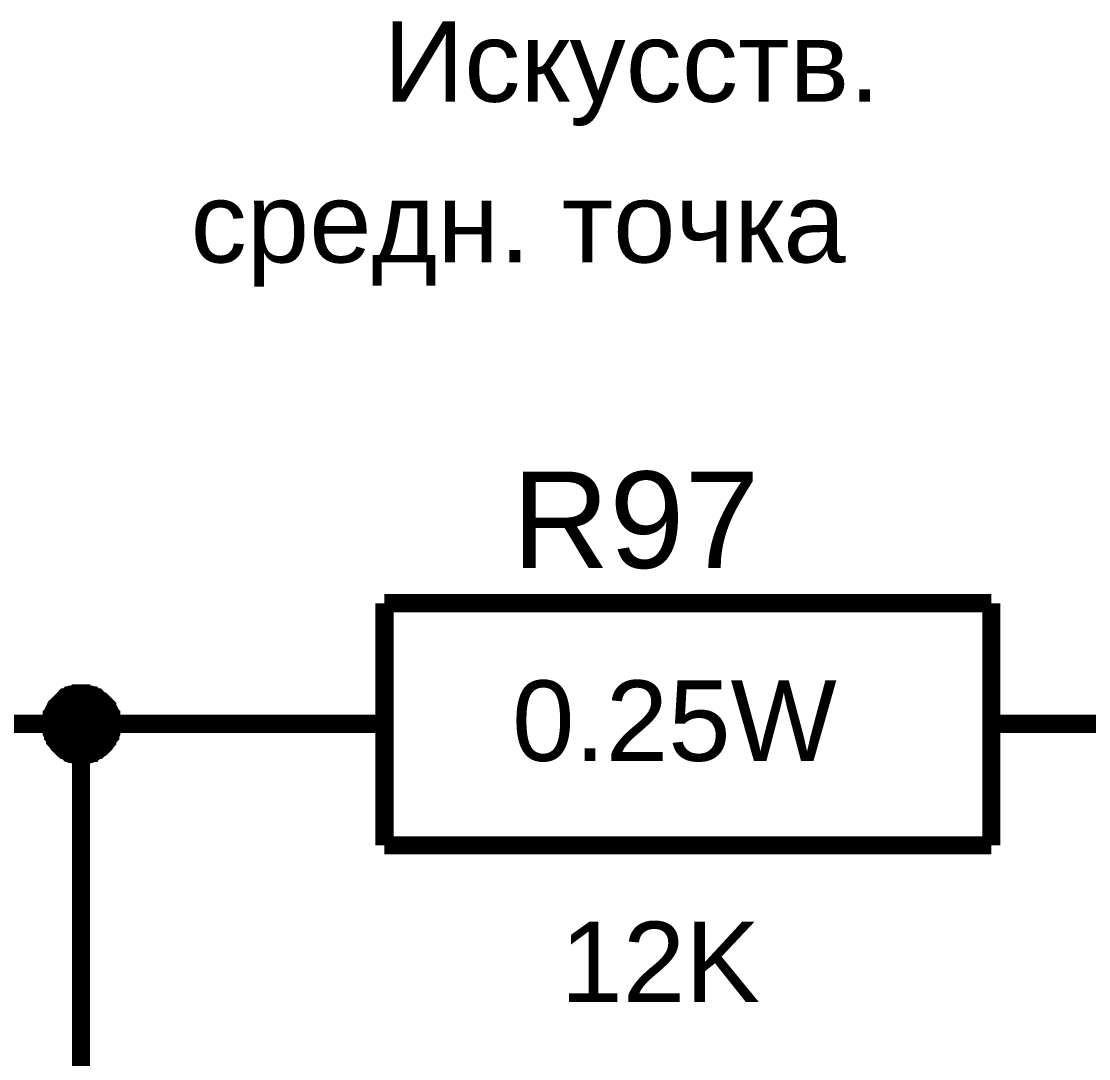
# Model space of a CAD drawing. Header units: millimetres. Extents: x -2024 to 917, y -725 to 13.
# Drawn here: x 348.65 to 366.23, y -271.8 to -254.71 of the extents above; entities that cross this region are included whole.
import ezdxf

# ---------------------------------------------------------------- set-up
doc = ezdxf.new("R2010")
doc.units = ezdxf.units.MM
doc.layers.add('Sheet', color=255, linetype='Continuous')
doc.styles.get("Standard").update_dxf_attribs({"font": 'arial.ttf'})

msp = doc.modelspace()

# ---------------------------------------------------------------- linework, layer by layer
at = {"layer": 'Sheet'}
for points, const_width in [([(354.63, -264.295), (354.63, -268.285)], 0.3), ([(354.63, -264.295), (364.627, -264.295)], 0.3), ([(364.627, -264.295), (364.627, -268.285)], 0.3), ([(349.136, -266.282), (349.136, -266.265), (349.136, -266.232), (349.136, -266.216), (349.152, -266.182), (349.152, -266.166), (349.152, -266.133), (349.169, -266.116), (349.169, -266.1), (349.185, -266.066), (349.202, -266.05), (349.202, -266.033), (349.218, -266), (349.235, -265.984), (349.251, -265.967), (349.268, -265.951), (349.284, -265.934), (349.301, -265.917), (349.318, -265.901), (349.334, -265.884), (349.351, -265.868), (349.367, -265.851), (349.4, -265.851), (349.417, -265.835), (349.433, -265.818), (349.467, -265.818), (349.483, -265.802), (349.5, -265.802), (349.533, -265.802), (349.549, -265.785), (349.582, -265.785), (349.599, -265.785), (349.632, -265.785)], 0.3), ([(349.136, -266.282), (349.136, -266.265), (349.136, -266.232), (349.136, -266.216), (349.152, -266.182), (349.152, -266.166), (349.152, -266.133), (349.169, -266.116), (349.169, -266.1), (349.185, -266.066), (349.202, -266.05), (349.202, -266.033), (349.218, -266), (349.235, -265.984), (349.251, -265.967), (349.268, -265.951), (349.284, -265.934), (349.301, -265.917), (349.318, -265.901), (349.334, -265.884), (349.351, -265.868), (349.367, -265.851), (349.4, -265.851), (349.417, -265.835), (349.433, -265.818), (349.467, -265.818), (349.483, -265.802), (349.5, -265.802), (349.533, -265.802), (349.549, -265.785), (349.582, -265.785), (349.599, -265.785), (349.632, -265.785)], 0.3), ([(349.136, -266.282), (349.136, -266.265), (349.136, -266.232), (349.136, -266.216), (349.152, -266.182), (349.152, -266.166), (349.152, -266.133), (349.169, -266.116), (349.169, -266.1), (349.185, -266.066), (349.202, -266.05), (349.202, -266.033), (349.218, -266), (349.235, -265.984), (349.251, -265.967), (349.268, -265.951), (349.284, -265.934), (349.301, -265.917), (349.318, -265.901), (349.334, -265.884), (349.351, -265.868), (349.367, -265.851), (349.4, -265.851), (349.417, -265.835), (349.433, -265.818), (349.467, -265.818), (349.483, -265.802), (349.5, -265.802), (349.533, -265.802), (349.549, -265.785), (349.582, -265.785), (349.599, -265.785), (349.632, -265.785)], 0.3), ([(349.136, -266.282), (349.136, -266.265), (349.136, -266.232), (349.136, -266.216), (349.152, -266.182), (349.152, -266.166), (349.152, -266.133), (349.169, -266.116), (349.169, -266.1), (349.185, -266.066), (349.202, -266.05), (349.202, -266.033), (349.218, -266), (349.235, -265.984), (349.251, -265.967), (349.268, -265.951), (349.284, -265.934), (349.301, -265.917), (349.318, -265.901), (349.334, -265.884), (349.351, -265.868), (349.367, -265.851), (349.4, -265.851), (349.417, -265.835), (349.433, -265.818), (349.467, -265.818), (349.483, -265.802), (349.5, -265.802), (349.533, -265.802), (349.549, -265.785), (349.582, -265.785), (349.599, -265.785), (349.632, -265.785)], 0.3), ([(349.632, -265.785), (349.632, -265.785)], 0.3), ([(349.632, -265.785), (349.665, -265.785), (349.682, -265.785), (349.715, -265.785), (349.731, -265.802), (349.764, -265.802), (349.781, -265.802), (349.814, -265.818), (349.831, -265.818), (349.847, -265.835), (349.88, -265.851), (349.897, -265.851), (349.913, -265.868), (349.93, -265.884), (349.963, -265.901), (349.98, -265.917), (349.996, -265.934), (350.013, -265.951), (350.029, -265.967), (350.046, -265.984), (350.062, -266), (350.062, -266.033), (350.079, -266.05), (350.095, -266.066), (350.112, -266.1), (350.112, -266.116), (350.129, -266.133), (350.129, -266.166), (350.129, -266.182), (350.145, -266.216), (350.145, -266.232), (350.145, -266.265), (350.145, -266.282)], 0.3), ([(349.632, -265.785), (349.632, -265.785)], 0.3), ([(349.632, -265.785), (349.665, -265.785), (349.682, -265.785), (349.715, -265.785), (349.731, -265.802), (349.764, -265.802), (349.781, -265.802), (349.814, -265.818), (349.831, -265.818), (349.847, -265.835), (349.88, -265.851), (349.897, -265.851), (349.913, -265.868), (349.93, -265.884), (349.963, -265.901), (349.98, -265.917), (349.996, -265.934), (350.013, -265.951), (350.029, -265.967), (350.046, -265.984), (350.062, -266), (350.062, -266.033), (350.079, -266.05), (350.095, -266.066), (350.112, -266.1), (350.112, -266.116), (350.129, -266.133), (350.129, -266.166), (350.129, -266.182), (350.145, -266.216), (350.145, -266.232), (350.145, -266.265), (350.145, -266.282)], 0.3), ([(349.632, -265.785), (349.632, -265.785)], 0.3), ([(349.632, -265.785), (349.665, -265.785), (349.682, -265.785), (349.715, -265.785), (349.731, -265.802), (349.764, -265.802), (349.781, -265.802), (349.814, -265.818), (349.831, -265.818), (349.847, -265.835), (349.88, -265.851), (349.897, -265.851), (349.913, -265.868), (349.93, -265.884), (349.963, -265.901), (349.98, -265.917), (349.996, -265.934), (350.013, -265.951), (350.029, -265.967), (350.046, -265.984), (350.062, -266), (350.062, -266.033), (350.079, -266.05), (350.095, -266.066), (350.112, -266.1), (350.112, -266.116), (350.129, -266.133), (350.129, -266.166), (350.129, -266.182), (350.145, -266.216), (350.145, -266.232), (350.145, -266.265), (350.145, -266.282)], 0.3), ([(349.632, -265.785), (349.632, -265.785)], 0.3), ([(349.632, -265.785), (349.665, -265.785), (349.682, -265.785), (349.715, -265.785), (349.731, -265.802), (349.764, -265.802), (349.781, -265.802), (349.814, -265.818), (349.831, -265.818), (349.847, -265.835), (349.88, -265.851), (349.897, -265.851), (349.913, -265.868), (349.93, -265.884), (349.963, -265.901), (349.98, -265.917), (349.996, -265.934), (350.013, -265.951), (350.029, -265.967), (350.046, -265.984), (350.062, -266), (350.062, -266.033), (350.079, -266.05), (350.095, -266.066), (350.112, -266.1), (350.112, -266.116), (350.129, -266.133), (350.129, -266.166), (350.129, -266.182), (350.145, -266.216), (350.145, -266.232), (350.145, -266.265), (350.145, -266.282)], 0.3), ([(349.136, -266.282), (349.136, -266.265), (349.136, -266.232), (349.136, -266.216), (349.152, -266.182), (349.152, -266.166), (349.152, -266.133), (349.169, -266.116), (349.169, -266.1), (349.185, -266.066), (349.202, -266.05), (349.202, -266.033), (349.218, -266), (349.235, -265.984), (349.251, -265.967), (349.268, -265.951), (349.284, -265.934), (349.301, -265.917), (349.318, -265.901), (349.334, -265.884), (349.351, -265.868), (349.367, -265.851), (349.4, -265.851), (349.417, -265.835), (349.433, -265.818), (349.467, -265.818), (349.483, -265.802), (349.5, -265.802), (349.533, -265.802), (349.549, -265.785), (349.582, -265.785), (349.599, -265.785), (349.632, -265.785)], 0.0991), ([(349.136, -266.282), (349.136, -266.265), (349.136, -266.232), (349.136, -266.216), (349.152, -266.182), (349.152, -266.166), (349.152, -266.133), (349.169, -266.116), (349.169, -266.1), (349.185, -266.066), (349.202, -266.05), (349.202, -266.033), (349.218, -266), (349.235, -265.984), (349.251, -265.967), (349.268, -265.951), (349.284, -265.934), (349.301, -265.917), (349.318, -265.901), (349.334, -265.884), (349.351, -265.868), (349.367, -265.851), (349.4, -265.851), (349.417, -265.835), (349.433, -265.818), (349.467, -265.818), (349.483, -265.802), (349.5, -265.802), (349.533, -265.802), (349.549, -265.785), (349.582, -265.785), (349.599, -265.785), (349.632, -265.785)], 0.0991), ([(349.136, -266.282), (349.136, -266.265), (349.136, -266.232), (349.136, -266.216), (349.152, -266.182), (349.152, -266.166), (349.152, -266.133), (349.169, -266.116), (349.169, -266.1), (349.185, -266.066), (349.202, -266.05), (349.202, -266.033), (349.218, -266), (349.235, -265.984), (349.251, -265.967), (349.268, -265.951), (349.284, -265.934), (349.301, -265.917), (349.318, -265.901), (349.334, -265.884), (349.351, -265.868), (349.367, -265.851), (349.4, -265.851), (349.417, -265.835), (349.433, -265.818), (349.467, -265.818), (349.483, -265.802), (349.5, -265.802), (349.533, -265.802), (349.549, -265.785), (349.582, -265.785), (349.599, -265.785), (349.632, -265.785)], 0.0991), ([(349.136, -266.282), (349.136, -266.265), (349.136, -266.232), (349.136, -266.216), (349.152, -266.182), (349.152, -266.166), (349.152, -266.133), (349.169, -266.116), (349.169, -266.1), (349.185, -266.066), (349.202, -266.05), (349.202, -266.033), (349.218, -266), (349.235, -265.984), (349.251, -265.967), (349.268, -265.951), (349.284, -265.934), (349.301, -265.917), (349.318, -265.901), (349.334, -265.884), (349.351, -265.868), (349.367, -265.851), (349.4, -265.851), (349.417, -265.835), (349.433, -265.818), (349.467, -265.818), (349.483, -265.802), (349.5, -265.802), (349.533, -265.802), (349.549, -265.785), (349.582, -265.785), (349.599, -265.785), (349.632, -265.785)], 0.0991), ([(349.632, -265.785), (349.632, -265.785)], 0.0991), ([(349.632, -265.785), (349.665, -265.785), (349.682, -265.785), (349.715, -265.785), (349.731, -265.802), (349.764, -265.802), (349.781, -265.802), (349.814, -265.818), (349.831, -265.818), (349.847, -265.835), (349.88, -265.851), (349.897, -265.851), (349.913, -265.868), (349.93, -265.884), (349.963, -265.901), (349.98, -265.917), (349.996, -265.934), (350.013, -265.951), (350.029, -265.967), (350.046, -265.984), (350.062, -266), (350.062, -266.033), (350.079, -266.05), (350.095, -266.066), (350.112, -266.1), (350.112, -266.116), (350.129, -266.133), (350.129, -266.166), (350.129, -266.182), (350.145, -266.216), (350.145, -266.232), (350.145, -266.265), (350.145, -266.282)], 0.0991), ([(349.632, -265.785), (349.632, -265.785)], 0.0991), ([(349.632, -265.785), (349.665, -265.785), (349.682, -265.785), (349.715, -265.785), (349.731, -265.802), (349.764, -265.802), (349.781, -265.802), (349.814, -265.818), (349.831, -265.818), (349.847, -265.835), (349.88, -265.851), (349.897, -265.851), (349.913, -265.868), (349.93, -265.884), (349.963, -265.901), (349.98, -265.917), (349.996, -265.934), (350.013, -265.951), (350.029, -265.967), (350.046, -265.984), (350.062, -266), (350.062, -266.033), (350.079, -266.05), (350.095, -266.066), (350.112, -266.1), (350.112, -266.116), (350.129, -266.133), (350.129, -266.166), (350.129, -266.182), (350.145, -266.216), (350.145, -266.232), (350.145, -266.265), (350.145, -266.282)], 0.0991), ([(349.632, -265.785), (349.632, -265.785)], 0.0991), ([(349.632, -265.785), (349.665, -265.785), (349.682, -265.785), (349.715, -265.785), (349.731, -265.802), (349.764, -265.802), (349.781, -265.802), (349.814, -265.818), (349.831, -265.818), (349.847, -265.835), (349.88, -265.851), (349.897, -265.851), (349.913, -265.868), (349.93, -265.884), (349.963, -265.901), (349.98, -265.917), (349.996, -265.934), (350.013, -265.951), (350.029, -265.967), (350.046, -265.984), (350.062, -266), (350.062, -266.033), (350.079, -266.05), (350.095, -266.066), (350.112, -266.1), (350.112, -266.116), (350.129, -266.133), (350.129, -266.166), (350.129, -266.182), (350.145, -266.216), (350.145, -266.232), (350.145, -266.265), (350.145, -266.282)], 0.0991), ([(349.632, -265.785), (349.632, -265.785)], 0.0991), ([(349.632, -265.785), (349.665, -265.785), (349.682, -265.785), (349.715, -265.785), (349.731, -265.802), (349.764, -265.802), (349.781, -265.802), (349.814, -265.818), (349.831, -265.818), (349.847, -265.835), (349.88, -265.851), (349.897, -265.851), (349.913, -265.868), (349.93, -265.884), (349.963, -265.901), (349.98, -265.917), (349.996, -265.934), (350.013, -265.951), (350.029, -265.967), (350.046, -265.984), (350.062, -266), (350.062, -266.033), (350.079, -266.05), (350.095, -266.066), (350.112, -266.1), (350.112, -266.116), (350.129, -266.133), (350.129, -266.166), (350.129, -266.182), (350.145, -266.216), (350.145, -266.232), (350.145, -266.265), (350.145, -266.282)], 0.0991), ([(334.637, -266.282), (349.632, -266.282), (349.632, -275.041)], 0.3), ([(349.632, -266.795), (349.599, -266.795), (349.582, -266.795), (349.549, -266.795), (349.533, -266.779), (349.5, -266.779), (349.483, -266.779), (349.467, -266.762), (349.433, -266.762), (349.417, -266.745), (349.4, -266.729), (349.367, -266.712), (349.351, -266.712), (349.334, -266.696), (349.318, -266.679), (349.301, -266.663), (349.284, -266.646), (349.268, -266.629), (349.251, -266.613), (349.235, -266.58), (349.218, -266.563), (349.202, -266.547), (349.202, -266.53), (349.185, -266.497), (349.169, -266.48), (349.169, -266.464), (349.152, -266.431), (349.152, -266.414), (349.152, -266.381), (349.136, -266.365), (349.136, -266.331), (349.136, -266.315), (349.136, -266.282)], 0.3), ([(349.136, -266.282), (349.136, -266.282)], 0.3), ([(349.632, -266.795), (349.599, -266.795), (349.582, -266.795), (349.549, -266.795), (349.533, -266.779), (349.5, -266.779), (349.483, -266.779), (349.467, -266.762), (349.433, -266.762), (349.417, -266.745), (349.4, -266.729), (349.367, -266.712), (349.351, -266.712), (349.334, -266.696), (349.318, -266.679), (349.301, -266.663), (349.284, -266.646), (349.268, -266.629), (349.251, -266.613), (349.235, -266.58), (349.218, -266.563), (349.202, -266.547), (349.202, -266.53), (349.185, -266.497), (349.169, -266.48), (349.169, -266.464), (349.152, -266.431), (349.152, -266.414), (349.152, -266.381), (349.136, -266.365), (349.136, -266.331), (349.136, -266.315), (349.136, -266.282)], 0.3), ([(349.136, -266.282), (349.136, -266.282)], 0.3), ([(349.632, -266.795), (349.599, -266.795), (349.582, -266.795), (349.549, -266.795), (349.533, -266.779), (349.5, -266.779), (349.483, -266.779), (349.467, -266.762), (349.433, -266.762), (349.417, -266.745), (349.4, -266.729), (349.367, -266.712), (349.351, -266.712), (349.334, -266.696), (349.318, -266.679), (349.301, -266.663), (349.284, -266.646), (349.268, -266.629), (349.251, -266.613), (349.235, -266.58), (349.218, -266.563), (349.202, -266.547), (349.202, -266.53), (349.185, -266.497), (349.169, -266.48), (349.169, -266.464), (349.152, -266.431), (349.152, -266.414), (349.152, -266.381), (349.136, -266.365), (349.136, -266.331), (349.136, -266.315), (349.136, -266.282)], 0.3), ([(349.136, -266.282), (349.136, -266.282)], 0.3), ([(349.632, -266.795), (349.599, -266.795), (349.582, -266.795), (349.549, -266.795), (349.533, -266.779), (349.5, -266.779), (349.483, -266.779), (349.467, -266.762), (349.433, -266.762), (349.417, -266.745), (349.4, -266.729), (349.367, -266.712), (349.351, -266.712), (349.334, -266.696), (349.318, -266.679), (349.301, -266.663), (349.284, -266.646), (349.268, -266.629), (349.251, -266.613), (349.235, -266.58), (349.218, -266.563), (349.202, -266.547), (349.202, -266.53), (349.185, -266.497), (349.169, -266.48), (349.169, -266.464), (349.152, -266.431), (349.152, -266.414), (349.152, -266.381), (349.136, -266.365), (349.136, -266.331), (349.136, -266.315), (349.136, -266.282)], 0.3), ([(349.136, -266.282), (349.136, -266.282)], 0.3), ([(350.145, -266.282), (350.145, -266.315), (350.145, -266.331), (350.145, -266.365), (350.129, -266.381), (350.129, -266.414), (350.129, -266.431), (350.112, -266.464), (350.112, -266.48), (350.095, -266.497), (350.079, -266.53), (350.062, -266.547), (350.062, -266.563), (350.046, -266.58), (350.029, -266.613), (350.013, -266.629), (349.996, -266.646), (349.98, -266.663), (349.963, -266.679), (349.93, -266.696), (349.913, -266.712), (349.897, -266.712), (349.88, -266.729), (349.847, -266.745), (349.831, -266.762), (349.814, -266.762), (349.781, -266.779), (349.764, -266.779), (349.731, -266.779), (349.715, -266.795), (349.682, -266.795), (349.665, -266.795), (349.632, -266.795)], 0.3), ([(349.632, -266.282), (352.131, -266.282)], 0.3), ([(350.145, -266.282), (350.145, -266.315), (350.145, -266.331), (350.145, -266.365), (350.129, -266.381), (350.129, -266.414), (350.129, -266.431), (350.112, -266.464), (350.112, -266.48), (350.095, -266.497), (350.079, -266.53), (350.062, -266.547), (350.062, -266.563), (350.046, -266.58), (350.029, -266.613), (350.013, -266.629), (349.996, -266.646), (349.98, -266.663), (349.963, -266.679), (349.93, -266.696), (349.913, -266.712), (349.897, -266.712), (349.88, -266.729), (349.847, -266.745), (349.831, -266.762), (349.814, -266.762), (349.781, -266.779), (349.764, -266.779), (349.731, -266.779), (349.715, -266.795), (349.682, -266.795), (349.665, -266.795), (349.632, -266.795)], 0.3), ([(350.145, -266.282), (350.145, -266.315), (350.145, -266.331), (350.145, -266.365), (350.129, -266.381), (350.129, -266.414), (350.129, -266.431), (350.112, -266.464), (350.112, -266.48), (350.095, -266.497), (350.079, -266.53), (350.062, -266.547), (350.062, -266.563), (350.046, -266.58), (350.029, -266.613), (350.013, -266.629), (349.996, -266.646), (349.98, -266.663), (349.963, -266.679), (349.93, -266.696), (349.913, -266.712), (349.897, -266.712), (349.88, -266.729), (349.847, -266.745), (349.831, -266.762), (349.814, -266.762), (349.781, -266.779), (349.764, -266.779), (349.731, -266.779), (349.715, -266.795), (349.682, -266.795), (349.665, -266.795), (349.632, -266.795)], 0.3), ([(350.145, -266.282), (350.145, -266.315), (350.145, -266.331), (350.145, -266.365), (350.129, -266.381), (350.129, -266.414), (350.129, -266.431), (350.112, -266.464), (350.112, -266.48), (350.095, -266.497), (350.079, -266.53), (350.062, -266.547), (350.062, -266.563), (350.046, -266.58), (350.029, -266.613), (350.013, -266.629), (349.996, -266.646), (349.98, -266.663), (349.963, -266.679), (349.93, -266.696), (349.913, -266.712), (349.897, -266.712), (349.88, -266.729), (349.847, -266.745), (349.831, -266.762), (349.814, -266.762), (349.781, -266.779), (349.764, -266.779), (349.731, -266.779), (349.715, -266.795), (349.682, -266.795), (349.665, -266.795), (349.632, -266.795)], 0.3), ([(350.145, -266.282), (350.145, -266.282), (350.145, -266.282), (350.145, -266.282), (350.145, -266.282), (350.145, -266.282), (350.145, -266.282), (350.145, -266.282), (350.145, -266.282), (350.145, -266.282), (350.145, -266.282), (350.145, -266.282), (350.145, -266.282), (350.145, -266.282), (350.145, -266.282), (350.145, -266.282), (350.145, -266.282), (350.145, -266.282), (350.145, -266.282), (350.145, -266.282), (350.145, -266.282), (350.145, -266.282), (350.145, -266.282), (350.145, -266.282), (350.145, -266.282), (350.145, -266.282), (350.145, -266.282), (350.145, -266.282), (350.145, -266.282), (350.145, -266.282), (350.145, -266.282), (350.145, -266.282), (350.145, -266.282)], 0.3), ([(350.145, -266.282), (350.145, -266.282)], 0.3), ([(350.145, -266.282), (350.145, -266.282), (350.145, -266.282), (350.145, -266.282), (350.145, -266.282), (350.145, -266.282), (350.145, -266.282), (350.145, -266.282), (350.145, -266.282), (350.145, -266.282), (350.145, -266.282), (350.145, -266.282), (350.145, -266.282), (350.145, -266.282), (350.145, -266.282), (350.145, -266.282), (350.145, -266.282), (350.145, -266.282), (350.145, -266.282), (350.145, -266.282), (350.145, -266.282), (350.145, -266.282), (350.145, -266.282), (350.145, -266.282), (350.145, -266.282), (350.145, -266.282), (350.145, -266.282), (350.145, -266.282), (350.145, -266.282), (350.145, -266.282), (350.145, -266.282), (350.145, -266.282), (350.145, -266.282)], 0.3), ([(350.145, -266.282), (350.145, -266.282)], 0.3), ([(350.145, -266.282), (350.145, -266.282), (350.145, -266.282), (350.145, -266.282), (350.145, -266.282), (350.145, -266.282), (350.145, -266.282), (350.145, -266.282), (350.145, -266.282), (350.145, -266.282), (350.145, -266.282), (350.145, -266.282), (350.145, -266.282), (350.145, -266.282), (350.145, -266.282), (350.145, -266.282), (350.145, -266.282), (350.145, -266.282), (350.145, -266.282), (350.145, -266.282), (350.145, -266.282), (350.145, -266.282), (350.145, -266.282), (350.145, -266.282), (350.145, -266.282), (350.145, -266.282), (350.145, -266.282), (350.145, -266.282), (350.145, -266.282), (350.145, -266.282), (350.145, -266.282), (350.145, -266.282), (350.145, -266.282)], 0.3), ([(350.145, -266.282), (350.145, -266.282)], 0.3), ([(350.145, -266.282), (350.145, -266.282), (350.145, -266.282), (350.145, -266.282), (350.145, -266.282), (350.145, -266.282), (350.145, -266.282), (350.145, -266.282), (350.145, -266.282), (350.145, -266.282), (350.145, -266.282), (350.145, -266.282), (350.145, -266.282), (350.145, -266.282), (350.145, -266.282), (350.145, -266.282), (350.145, -266.282), (350.145, -266.282), (350.145, -266.282), (350.145, -266.282), (350.145, -266.282), (350.145, -266.282), (350.145, -266.282), (350.145, -266.282), (350.145, -266.282), (350.145, -266.282), (350.145, -266.282), (350.145, -266.282), (350.145, -266.282), (350.145, -266.282), (350.145, -266.282), (350.145, -266.282), (350.145, -266.282)], 0.3), ([(350.145, -266.282), (350.145, -266.282)], 0.3), ([(354.63, -266.282), (352.131, -266.282)], 0.3), ([(364.627, -266.282), (367.127, -266.282)], 0.3), ([(349.632, -266.795), (349.599, -266.795), (349.582, -266.795), (349.549, -266.795), (349.533, -266.779), (349.5, -266.779), (349.483, -266.779), (349.467, -266.762), (349.433, -266.762), (349.417, -266.745), (349.4, -266.729), (349.367, -266.712), (349.351, -266.712), (349.334, -266.696), (349.318, -266.679), (349.301, -266.663), (349.284, -266.646), (349.268, -266.629), (349.251, -266.613), (349.235, -266.58), (349.218, -266.563), (349.202, -266.547), (349.202, -266.53), (349.185, -266.497), (349.169, -266.48), (349.169, -266.464), (349.152, -266.431), (349.152, -266.414), (349.152, -266.381), (349.136, -266.365), (349.136, -266.331), (349.136, -266.315), (349.136, -266.282)], 0.0991), ([(349.136, -266.282), (349.136, -266.282)], 0.0991), ([(349.632, -266.795), (349.599, -266.795), (349.582, -266.795), (349.549, -266.795), (349.533, -266.779), (349.5, -266.779), (349.483, -266.779), (349.467, -266.762), (349.433, -266.762), (349.417, -266.745), (349.4, -266.729), (349.367, -266.712), (349.351, -266.712), (349.334, -266.696), (349.318, -266.679), (349.301, -266.663), (349.284, -266.646), (349.268, -266.629), (349.251, -266.613), (349.235, -266.58), (349.218, -266.563), (349.202, -266.547), (349.202, -266.53), (349.185, -266.497), (349.169, -266.48), (349.169, -266.464), (349.152, -266.431), (349.152, -266.414), (349.152, -266.381), (349.136, -266.365), (349.136, -266.331), (349.136, -266.315), (349.136, -266.282)], 0.0991), ([(349.136, -266.282), (349.136, -266.282)], 0.0991), ([(349.632, -266.795), (349.599, -266.795), (349.582, -266.795), (349.549, -266.795), (349.533, -266.779), (349.5, -266.779), (349.483, -266.779), (349.467, -266.762), (349.433, -266.762), (349.417, -266.745), (349.4, -266.729), (349.367, -266.712), (349.351, -266.712), (349.334, -266.696), (349.318, -266.679), (349.301, -266.663), (349.284, -266.646), (349.268, -266.629), (349.251, -266.613), (349.235, -266.58), (349.218, -266.563), (349.202, -266.547), (349.202, -266.53), (349.185, -266.497), (349.169, -266.48), (349.169, -266.464), (349.152, -266.431), (349.152, -266.414), (349.152, -266.381), (349.136, -266.365), (349.136, -266.331), (349.136, -266.315), (349.136, -266.282)], 0.0991), ([(349.136, -266.282), (349.136, -266.282)], 0.0991), ([(349.632, -266.795), (349.599, -266.795), (349.582, -266.795), (349.549, -266.795), (349.533, -266.779), (349.5, -266.779), (349.483, -266.779), (349.467, -266.762), (349.433, -266.762), (349.417, -266.745), (349.4, -266.729), (349.367, -266.712), (349.351, -266.712), (349.334, -266.696), (349.318, -266.679), (349.301, -266.663), (349.284, -266.646), (349.268, -266.629), (349.251, -266.613), (349.235, -266.58), (349.218, -266.563), (349.202, -266.547), (349.202, -266.53), (349.185, -266.497), (349.169, -266.48), (349.169, -266.464), (349.152, -266.431), (349.152, -266.414), (349.152, -266.381), (349.136, -266.365), (349.136, -266.331), (349.136, -266.315), (349.136, -266.282)], 0.0991), ([(349.136, -266.282), (349.136, -266.282)], 0.0991), ([(350.145, -266.282), (350.145, -266.315), (350.145, -266.331), (350.145, -266.365), (350.129, -266.381), (350.129, -266.414), (350.129, -266.431), (350.112, -266.464), (350.112, -266.48), (350.095, -266.497), (350.079, -266.53), (350.062, -266.547), (350.062, -266.563), (350.046, -266.58), (350.029, -266.613), (350.013, -266.629), (349.996, -266.646), (349.98, -266.663), (349.963, -266.679), (349.93, -266.696), (349.913, -266.712), (349.897, -266.712), (349.88, -266.729), (349.847, -266.745), (349.831, -266.762), (349.814, -266.762), (349.781, -266.779), (349.764, -266.779), (349.731, -266.779), (349.715, -266.795), (349.682, -266.795), (349.665, -266.795), (349.632, -266.795)], 0.0991), ([(350.145, -266.282), (350.145, -266.315), (350.145, -266.331), (350.145, -266.365), (350.129, -266.381), (350.129, -266.414), (350.129, -266.431), (350.112, -266.464), (350.112, -266.48), (350.095, -266.497), (350.079, -266.53), (350.062, -266.547), (350.062, -266.563), (350.046, -266.58), (350.029, -266.613), (350.013, -266.629), (349.996, -266.646), (349.98, -266.663), (349.963, -266.679), (349.93, -266.696), (349.913, -266.712), (349.897, -266.712), (349.88, -266.729), (349.847, -266.745), (349.831, -266.762), (349.814, -266.762), (349.781, -266.779), (349.764, -266.779), (349.731, -266.779), (349.715, -266.795), (349.682, -266.795), (349.665, -266.795), (349.632, -266.795)], 0.0991), ([(350.145, -266.282), (350.145, -266.315), (350.145, -266.331), (350.145, -266.365), (350.129, -266.381), (350.129, -266.414), (350.129, -266.431), (350.112, -266.464), (350.112, -266.48), (350.095, -266.497), (350.079, -266.53), (350.062, -266.547), (350.062, -266.563), (350.046, -266.58), (350.029, -266.613), (350.013, -266.629), (349.996, -266.646), (349.98, -266.663), (349.963, -266.679), (349.93, -266.696), (349.913, -266.712), (349.897, -266.712), (349.88, -266.729), (349.847, -266.745), (349.831, -266.762), (349.814, -266.762), (349.781, -266.779), (349.764, -266.779), (349.731, -266.779), (349.715, -266.795), (349.682, -266.795), (349.665, -266.795), (349.632, -266.795)], 0.0991), ([(350.145, -266.282), (350.145, -266.315), (350.145, -266.331), (350.145, -266.365), (350.129, -266.381), (350.129, -266.414), (350.129, -266.431), (350.112, -266.464), (350.112, -266.48), (350.095, -266.497), (350.079, -266.53), (350.062, -266.547), (350.062, -266.563), (350.046, -266.58), (350.029, -266.613), (350.013, -266.629), (349.996, -266.646), (349.98, -266.663), (349.963, -266.679), (349.93, -266.696), (349.913, -266.712), (349.897, -266.712), (349.88, -266.729), (349.847, -266.745), (349.831, -266.762), (349.814, -266.762), (349.781, -266.779), (349.764, -266.779), (349.731, -266.779), (349.715, -266.795), (349.682, -266.795), (349.665, -266.795), (349.632, -266.795)], 0.0991), ([(350.145, -266.282), (350.145, -266.282), (350.145, -266.282), (350.145, -266.282), (350.145, -266.282), (350.145, -266.282), (350.145, -266.282), (350.145, -266.282), (350.145, -266.282), (350.145, -266.282), (350.145, -266.282), (350.145, -266.282), (350.145, -266.282), (350.145, -266.282), (350.145, -266.282), (350.145, -266.282), (350.145, -266.282), (350.145, -266.282), (350.145, -266.282), (350.145, -266.282), (350.145, -266.282), (350.145, -266.282), (350.145, -266.282), (350.145, -266.282), (350.145, -266.282), (350.145, -266.282), (350.145, -266.282), (350.145, -266.282), (350.145, -266.282), (350.145, -266.282), (350.145, -266.282), (350.145, -266.282), (350.145, -266.282)], 0.0991), ([(350.145, -266.282), (350.145, -266.282)], 0.0991), ([(350.145, -266.282), (350.145, -266.282), (350.145, -266.282), (350.145, -266.282), (350.145, -266.282), (350.145, -266.282), (350.145, -266.282), (350.145, -266.282), (350.145, -266.282), (350.145, -266.282), (350.145, -266.282), (350.145, -266.282), (350.145, -266.282), (350.145, -266.282), (350.145, -266.282), (350.145, -266.282), (350.145, -266.282), (350.145, -266.282), (350.145, -266.282), (350.145, -266.282), (350.145, -266.282), (350.145, -266.282), (350.145, -266.282), (350.145, -266.282), (350.145, -266.282), (350.145, -266.282), (350.145, -266.282), (350.145, -266.282), (350.145, -266.282), (350.145, -266.282), (350.145, -266.282), (350.145, -266.282), (350.145, -266.282)], 0.0991), ([(350.145, -266.282), (350.145, -266.282)], 0.0991), ([(350.145, -266.282), (350.145, -266.282), (350.145, -266.282), (350.145, -266.282), (350.145, -266.282), (350.145, -266.282), (350.145, -266.282), (350.145, -266.282), (350.145, -266.282), (350.145, -266.282), (350.145, -266.282), (350.145, -266.282), (350.145, -266.282), (350.145, -266.282), (350.145, -266.282), (350.145, -266.282), (350.145, -266.282), (350.145, -266.282), (350.145, -266.282), (350.145, -266.282), (350.145, -266.282), (350.145, -266.282), (350.145, -266.282), (350.145, -266.282), (350.145, -266.282), (350.145, -266.282), (350.145, -266.282), (350.145, -266.282), (350.145, -266.282), (350.145, -266.282), (350.145, -266.282), (350.145, -266.282), (350.145, -266.282)], 0.0991), ([(350.145, -266.282), (350.145, -266.282)], 0.0991), ([(350.145, -266.282), (350.145, -266.282), (350.145, -266.282), (350.145, -266.282), (350.145, -266.282), (350.145, -266.282), (350.145, -266.282), (350.145, -266.282), (350.145, -266.282), (350.145, -266.282), (350.145, -266.282), (350.145, -266.282), (350.145, -266.282), (350.145, -266.282), (350.145, -266.282), (350.145, -266.282), (350.145, -266.282), (350.145, -266.282), (350.145, -266.282), (350.145, -266.282), (350.145, -266.282), (350.145, -266.282), (350.145, -266.282), (350.145, -266.282), (350.145, -266.282), (350.145, -266.282), (350.145, -266.282), (350.145, -266.282), (350.145, -266.282), (350.145, -266.282), (350.145, -266.282), (350.145, -266.282), (350.145, -266.282)], 0.0991), ([(350.145, -266.282), (350.145, -266.282)], 0.0991), ([(354.63, -268.285), (364.627, -268.285)], 0.3)]:
    msp.add_lwpolyline(points, dxfattribs=dict(at, const_width=const_width))
at = {"layer": 'Sheet', "const_width": 0.508}
msp.add_lwpolyline([(349.335, -266.282, 1), (349.843, -266.282, 1)], format="xyb", close=True, dxfattribs=at)

# ---------------------------------------------------------------- texts
at = {"layer": 'Sheet'}
for s, height, p in [('Искусств.', 1.3247, (354.614, -256.032)), ('средн. точка', 1.32471, (351.436, -258.681)), ('R97', 1.5897, (356.732, -263.715)), ('0.25W', 1.3247, (356.732, -266.894)), ('12K', 1.3247, (357.527, -270.869))]:
    msp.add_text(s, height=height, dxfattribs=at).set_placement(p)

doc.saveas('drawing.dxf')
